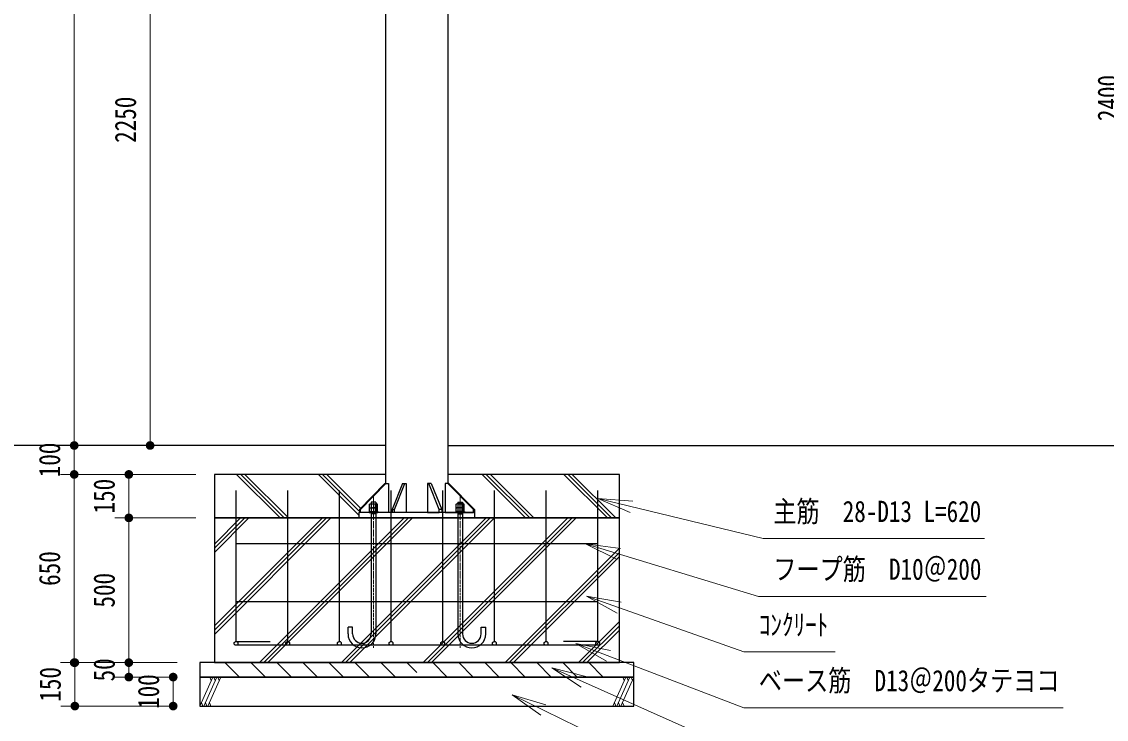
# Model space of a CAD drawing. Units: millimetres at full size, sheet at 1:40. Extents: x -800 to 17600, y -600 to 12480.
# Drawn here: x 1470 to 5219, y 1873 to 4283 of the extents above; entities that cross this region are included whole.
import ezdxf
from ezdxf.enums import TextEntityAlignment as Align

# ---------------------------------------------------------------- set-up
doc = ezdxf.new("R2010")
doc.units = ezdxf.units.MM
doc.header["$LTSCALE"] = 40
doc.linetypes.add('USER1', pattern=[0.24, 0.15, -0.0375, 0.015, -0.0375])
for name, color, linetype, lineweight in [('D-BMK\u3000構造物基準線(中心線等)', 2, 'USER1', 13), ('D-STR-DIM\u3000寸法線、寸法値', 7, 'Continuous', 13), ('D-STR-HTXT\u3000旗上げ', 7, 'Continuous', 13), ('D-STR-STR1', 7, 'Continuous', 13), ('D-STR\u3000構造物外形線', 1, 'Continuous', 25)]:
    doc.layers.add(name, color=color, linetype=linetype, lineweight=lineweight)
doc.styles.add('ＭＳ ゴシック', font='')
doc.styles.get('ＭＳ ゴシック').set_extended_font_data('MS Gothic')

# ---------------------------------------------------------------- blocks, each defined once
blk = doc.blocks.new('filled_dot')
at = {"color": 0, "linetype": 'Continuous', "lineweight": -2, "const_width": 1.25}
blk.add_lwpolyline([(-0.625, 0, 1), (0.625, 0, 1)], format="xyb", close=True, dxfattribs=at)
blk = doc.blocks.new('open_arrow')
at = {"color": 0, "linetype": 'Continuous', "lineweight": -2}
blk.add_lwpolyline([(7.5, 1.25), (0, 0), (7.5, -1.25)], dxfattribs=at)

msp = doc.modelspace()

# ---------------------------------------------------------------- linework, layer by layer
at = {"layer": 'D-BMK\u3000構造物基準線(中心線等)'}
for p, q in [((2686.13, 2120.07), (2686.13, 2643.94)), ((2986.13, 2120.07), (2986.13, 2643.94))]:
    msp.add_line(p, q, dxfattribs=at)
at = {"layer": 'D-STR-DIM\u3000寸法線、寸法値'}
for p, q in [((1651.87, 6018.93), (1651.87, 2818.93)), ((1914.21, 5068.93), (1914.21, 2818.93)), ((2008.13, 2818.93), (1603.87, 2818.93)), ((2008.13, 2818.93), (1603.87, 2818.93)), ((1651.87, 2818.93), (1651.87, 2718.93)), ((2008.13, 2818.93), (1866.21, 2818.93)), ((2008.13, 2718.93), (1603.87, 2718.93)), ((2008.13, 2718.93), (1603.87, 2718.93)), ((1651.87, 2718.93), (1651.87, 2068.93)), ((2072.13, 2718.93), (1792.59, 2718.93)), ((1840.59, 2568.93), (1840.59, 2718.93)), ((2072.13, 2568.93), (1792.59, 2568.93)), ((2072.13, 2568.93), (1792.59, 2568.93)), ((1840.59, 2068.93), (1840.59, 2568.93)), ((2008.13, 2068.93), (1603.87, 2068.93)), ((2008.13, 2068.93), (1606.12, 2068.93)), ((1654.12, 2068.93), (1654.12, 1918.93)), ((2008.13, 2068.93), (1792.59, 2068.93)), ((2008.13, 2068.93), (1792.59, 2068.93)), ((1840.59, 2068.93), (1840.59, 2018.93)), ((2008.13, 2018.93), (1792.59, 2018.93)), ((2008.13, 2018.93), (1945.89, 2018.93)), ((1993.89, 2018.93), (1993.89, 1918.93)), ((2008.13, 1918.93), (1606.12, 1918.93)), ((2008.13, 1918.93), (1945.89, 1918.93))]:
    msp.add_line(p, q, dxfattribs=at)
at = {"layer": 'D-STR-HTXT\u3000旗上げ'}
for points in [[(3461.13, 2635.7), (4032.49, 2497.11), (4797.91, 2497.11), (4494.41, 2497.11)], [(3419.01, 2478.93), (4016.49, 2297.71), (4032.49, 2297.71), (4803.97, 2297.71), (4491.77, 2297.71)], [(3422.54, 2298.7), (3966.49, 2105.72), (3982.49, 2105.72), (4281.45, 2105.72), (4131.97, 2105.72)], [(3386.13, 2135.43), (3966.49, 1912.8), (3982.49, 1912.8), (5070.24, 1912.8), (4654.21, 1912.8)], [(3302.86, 2051.49), (4049.3, 1717.79), (4065.3, 1717.79), (4571.46, 1717.79), (4318.38, 1717.79)], [(3165.19, 1957.96), (4068.88, 1516.02), (4084.88, 1516.02), (4921.98, 1516.02), (4590.04, 1516.02)]]:
    msp.add_lwpolyline(points, dxfattribs=at)
at = {"layer": 'D-STR-STR1'}
for p, q in [((2086.13, 1918.93), (2130.67, 2018.93)), ((2100.04, 1918.93), (2144.58, 2018.93)), ((2113.94, 1918.93), (2158.48, 2018.93)), ((2125.41, 2007.13), (2120.16, 2018.93)), ((2139.32, 2007.13), (2134.07, 2018.93)), ((2153.23, 2007.13), (2147.98, 2018.93)), ((3513.77, 1918.93), (3558.31, 2018.93)), ((3527.68, 1918.93), (3572.22, 2018.93)), ((3541.59, 1918.93), (3586.13, 2018.93)), ((3553.06, 2007.13), (3547.8, 2018.93)), ((3566.96, 2007.13), (3561.71, 2018.93)), ((3580.87, 2007.13), (3575.62, 2018.93)), ((2091.38, 1930.73), (2096.64, 1918.93)), ((2105.29, 1930.73), (2110.54, 1918.93)), ((2119.2, 1930.73), (2124.45, 1918.93)), ((3519.02, 1930.73), (3524.28, 1918.93)), ((3532.93, 1930.73), (3538.19, 1918.93)), ((3546.84, 1930.73), (3552.09, 1918.93))]:
    msp.add_line(p, q, dxfattribs=at)
at = {"layer": 'D-STR\u3000構造物外形線'}
for p, q in [((2727.98, 2818.93), (1036.13, 2818.93)), ((2944.28, 2818.93), (7047.75, 2818.93)), ((2363.09, 2568.93), (2213.09, 2718.93)), ((2377.59, 2568.93), (2227.59, 2718.93)), ((2392.09, 2568.93), (2242.09, 2718.93)), ((2636.13, 2578.73), (2495.93, 2718.93)), ((2636.13, 2593.23), (2510.43, 2718.93)), ((2641.65, 2602.21), (2524.93, 2718.93)), ((3211.62, 2568.93), (3061.62, 2718.93)), ((3226.12, 2568.93), (3076.12, 2718.93)), ((3240.62, 2568.93), (3090.62, 2718.93)), ((3494.46, 2568.93), (3344.46, 2718.93)), ((3508.96, 2568.93), (3358.96, 2718.93)), ((3523.46, 2568.93), (3373.46, 2718.93)), ((2725.25, 2687.93), (2728.69, 2687.93)), ((2786.76, 2687.93), (2795.07, 2687.93)), ((2885.5, 2687.93), (2877.18, 2687.93)), ((2947.01, 2687.93), (2943.56, 2687.93)), ((2637.48, 2597.93), (2640.92, 2597.93)), ((2671.13, 2591.13), (2701.13, 2591.13)), ((2671.13, 2591.13), (2671.13, 2587.93)), ((2671.13, 2587.93), (2701.13, 2587.93)), ((2672.27, 2615.83), (2674.73, 2617.13)), ((2672.27, 2604.13), (2672.27, 2615.83)), ((2672.27, 2602.83), (2674.73, 2604.13)), ((2672.27, 2604.13), (2699.98, 2604.13)), ((2672.27, 2591.13), (2672.27, 2602.83)), ((2674.73, 2617.13), (2697.53, 2617.13)), ((2674.73, 2604.13), (2697.53, 2604.13)), ((2694.13, 2622.93), (2678.13, 2622.93)), ((2679.2, 2604.13), (2679.2, 2615.83)), ((2679.2, 2591.13), (2679.2, 2602.83)), ((2693.05, 2604.13), (2693.05, 2615.83)), ((2693.05, 2591.13), (2693.05, 2602.83)), ((2699.98, 2615.83), (2697.53, 2617.13)), ((2699.98, 2602.83), (2697.53, 2604.13)), ((2699.98, 2604.13), (2699.98, 2615.83)), ((2699.98, 2591.13), (2699.98, 2602.83)), ((2701.13, 2591.13), (2701.13, 2587.93)), ((2750.4, 2597.93), (2758.72, 2597.93)), ((2921.85, 2597.93), (2913.54, 2597.93)), ((3001.13, 2591.13), (2971.13, 2591.13)), ((2971.13, 2591.13), (2971.13, 2587.93)), ((3001.13, 2587.93), (2971.13, 2587.93)), ((2972.27, 2615.83), (2974.73, 2617.13)), ((2972.27, 2604.13), (2972.27, 2615.83)), ((2972.27, 2602.83), (2974.73, 2604.13)), ((2999.98, 2604.13), (2972.27, 2604.13)), ((2972.27, 2591.13), (2972.27, 2602.83)), ((2997.53, 2617.13), (2974.73, 2617.13)), ((2997.53, 2604.13), (2974.73, 2604.13)), ((2978.13, 2622.93), (2994.13, 2622.93)), ((2979.2, 2604.13), (2979.2, 2615.83)), ((2979.2, 2591.13), (2979.2, 2602.83)), ((2986.13, 2601.53), (2986.13, 2619.73)), ((2986.13, 2585.33), (2986.13, 2606.73)), ((2993.05, 2604.13), (2993.05, 2615.83)), ((2993.05, 2591.13), (2993.05, 2602.83)), ((2999.98, 2615.83), (2997.53, 2617.13)), ((2999.98, 2602.83), (2997.53, 2604.13)), ((2999.98, 2604.13), (2999.98, 2615.83)), ((2999.98, 2591.13), (2999.98, 2602.83)), ((3001.13, 2591.13), (3001.13, 2587.93)), ((3034.77, 2597.93), (3031.33, 2597.93)), ((2136.13, 2195.65), (2509.41, 2568.93)), ((2136.13, 2463.99), (2241.06, 2568.93)), ((2136.13, 2478.56), (2226.5, 2568.93)), ((2136.13, 2181.15), (2523.91, 2568.93)), ((2136.13, 2449.49), (2255.56, 2568.93)), ((2136.13, 2166.65), (2538.41, 2568.93)), ((2292.25, 2068.93), (2792.25, 2568.93)), ((2306.75, 2068.93), (2806.75, 2568.93)), ((2321.25, 2068.93), (2821.25, 2568.93)), ((3186.13, 2568.93), (2486.13, 2568.93)), ((2575.09, 2068.93), (3075.09, 2568.93)), ((2589.59, 2068.93), (3089.59, 2568.93)), ((2604.09, 2068.93), (3104.09, 2568.93)), ((2694.13, 2582.93), (2678.13, 2582.93)), ((2857.93, 2068.93), (3357.93, 2568.93)), ((2872.43, 2068.93), (3372.43, 2568.93)), ((2886.93, 2068.93), (3386.93, 2568.93)), ((2978.13, 2582.93), (2994.13, 2582.93)), ((3140.78, 2068.93), (3536.13, 2464.28)), ((3155.28, 2068.93), (3536.13, 2449.78)), ((3169.78, 2068.93), (3536.13, 2435.28)), ((3394.49, 2068.93), (3536.13, 2210.57)), ((3409.05, 2068.93), (3536.13, 2196)), ((3423.62, 2068.93), (3536.13, 2181.44)), ((2222.95, 2018.93), (2172.95, 2068.93)), ((2312.75, 2018.93), (2262.75, 2068.93)), ((2402.56, 2018.93), (2352.56, 2068.93)), ((2492.36, 2018.93), (2442.36, 2068.93)), ((2582.16, 2018.93), (2532.16, 2068.93)), ((2671.96, 2018.93), (2621.96, 2068.93)), ((2761.77, 2018.93), (2711.77, 2068.93)), ((2836.13, 2034.37), (2801.57, 2068.93)), ((2941.37, 2018.93), (2891.37, 2068.93)), ((3031.17, 2018.93), (2981.17, 2068.93)), ((3120.98, 2018.93), (3070.98, 2068.93)), ((3210.78, 2018.93), (3160.78, 2068.93)), ((3300.58, 2018.93), (3250.58, 2068.93)), ((3390.38, 2018.93), (3340.38, 2068.93)), ((3480.19, 2018.93), (3430.19, 2068.93))]:
    msp.add_line(p, q, dxfattribs=at)
at = {"layer": 'D-STR\u3000構造物外形線', "color": 6}
for p, q in [((2211.13, 2141.93), (2211.13, 2663.94)), ((2389.7, 2141.93), (2389.7, 2663.94)), ((2568.27, 2141.93), (2568.27, 2663.94)), ((2746.84, 2141.93), (2746.84, 2663.94)), ((2925.41, 2141.93), (2925.41, 2663.94)), ((3103.98, 2141.93), (3103.98, 2663.94)), ((3282.56, 2141.93), (3282.56, 2663.94)), ((3461.13, 2141.93), (3461.13, 2663.94)), ((3461.13, 2478.93), (2211.13, 2478.93)), ((3461.13, 2278.93), (2211.13, 2278.93)), ((2211.13, 2141.93), (2329.57, 2141.93)), ((3461.13, 2141.93), (3342.68, 2141.93)), ((3461.13, 2128.93), (2211.13, 2128.93))]:
    msp.add_line(p, q, dxfattribs=at)
at = {"layer": 'D-STR\u3000構造物外形線', "color": 4}
for p, q in [((2678.13, 2622.93), (2678.13, 2167.93)), ((2694.13, 2622.93), (2694.13, 2167.93)), ((2978.13, 2622.93), (2978.13, 2167.93)), ((2994.13, 2622.93), (2994.13, 2167.93)), ((2614.13, 2190.93), (2598.13, 2190.93)), ((2598.13, 2167.93), (2598.13, 2190.93)), ((2614.13, 2167.93), (2614.13, 2190.93)), ((3058.13, 2190.93), (3074.13, 2190.93)), ((3058.13, 2167.93), (3058.13, 2190.93)), ((3074.13, 2167.93), (3074.13, 2190.93))]:
    msp.add_line(p, q, dxfattribs=at)
at = {"layer": 'D-STR\u3000構造物外形線'}
for points in [[(2944.28, 2687.93), (2944.28, 5068.93), (2727.98, 5068.93), (2727.98, 2687.93)], [(2727.98, 2718.93), (2136.13, 2718.93), (2136.13, 2568.93), (3536.13, 2568.93), (3536.13, 2718.93), (2944.28, 2718.93)], [(2725.25, 2687.93), (2637.48, 2597.93), (2637.48, 2587.93)], [(2786.76, 2687.93), (2750.4, 2597.93), (2750.4, 2587.93)], [(2885.5, 2687.93), (2921.85, 2597.93), (2921.85, 2587.93)], [(2947.01, 2687.93), (3034.77, 2597.93), (3034.77, 2587.93)]]:
    msp.add_lwpolyline(points, dxfattribs=at)
for points in [[(2737.93, 2587.93), (2640.92, 2587.93), (2640.92, 2597.93), (2728.69, 2687.93), (2737.93, 2687.93)], [(2798.9, 2587.93), (2758.72, 2587.93), (2758.72, 2597.93), (2795.07, 2687.93), (2798.9, 2687.93)], [(2873.36, 2587.93), (2913.54, 2587.93), (2913.54, 2597.93), (2877.18, 2687.93), (2873.36, 2687.93)], [(2934.32, 2587.93), (3031.33, 2587.93), (3031.33, 2597.93), (2943.56, 2687.93), (2934.32, 2687.93)], [(2636.13, 2568.93), (3036.13, 2568.93), (3036.13, 2587.93), (2636.13, 2587.93)], [(2136.13, 2068.93), (3536.13, 2068.93), (3536.13, 2568.93), (2136.13, 2568.93)], [(2086.13, 2018.93), (3586.13, 2018.93), (3586.13, 2068.93), (2086.13, 2068.93)], [(2086.13, 1918.93), (3586.13, 1918.93), (3586.13, 2018.93), (2086.13, 2018.93)]]:
    msp.add_lwpolyline(points, close=True, dxfattribs=at)
at = {"layer": 'D-STR\u3000構造物外形線', "color": 6}
for centre in [(2211.13, 2135.43), (2389.7, 2135.43), (2568.27, 2135.43), (2746.84, 2135.43), (2925.41, 2135.43), (3103.98, 2135.43), (3282.56, 2135.43), (3461.13, 2135.43)]:
    msp.add_circle(centre, 6.5, dxfattribs=at)
at = {"layer": 'D-STR\u3000構造物外形線'}
for centre, radius, start, end in [((2675.73, 2612.25), 4.98, 45.90122, 78.32053), ((2675.73, 2599.25), 4.98, 45.90122, 78.32053), ((2686.13, 2598.02), 19.11, 68.74529, 111.25471), ((2686.13, 2585.02), 19.11, 68.74529, 111.25471), ((2696.52, 2612.25), 4.98, 101.67947, 134.09878), ((2696.52, 2599.25), 4.98, 101.67947, 134.09878), ((2975.73, 2612.25), 4.98, 45.90122, 78.32053), ((2975.73, 2599.25), 4.98, 45.90122, 78.32053), ((2986.13, 2598.02), 19.11, 68.74529, 111.25471), ((2986.13, 2585.02), 19.11, 68.74529, 111.25471), ((2996.52, 2612.25), 4.98, 101.67947, 134.09878), ((2996.52, 2599.25), 4.98, 101.67947, 134.09878)]:
    msp.add_arc(centre, radius, start, end, dxfattribs=at)
at = {"layer": 'D-STR\u3000構造物外形線', "color": 4}
for centre, radius in [((2646.13, 2167.93), 48), ((2646.13, 2167.93), 32), ((3026.13, 2167.93), 48), ((3026.13, 2167.93), 32)]:
    msp.add_arc(centre, radius, 180, 0, dxfattribs=at)

# ---------------------------------------------------------------- block references
at = {"layer": 'D-STR-DIM\u3000寸法線、寸法値', "xscale": 12, "yscale": 12}
for p, rotation in [((1651.87, 2818.93), 90), ((1651.87, 2818.93), 270), ((1914.21, 2818.93), 90), ((1651.87, 2718.93), 90), ((1651.87, 2718.93), 270), ((1840.59, 2718.93), 270), ((1840.59, 2568.93), 270), ((1840.59, 2568.93), 90), ((1651.87, 2068.93), 90), ((1654.12, 2068.93), 270), ((1840.59, 2068.93), 270), ((1840.59, 2068.93), 90), ((1840.59, 2018.93), 90), ((1993.89, 2018.93), 270), ((1654.12, 1918.93), 90), ((1993.89, 1918.93), 90)]:
    msp.add_blockref('filled_dot', p, dxfattribs=dict(at, rotation=rotation))
at = {"layer": 'D-STR-HTXT\u3000旗上げ', "xscale": 16, "yscale": 16}
for p, rotation in [((3461.13, 2635.7), 346.4), ((3419.01, 2478.93), 343.1), ((3422.54, 2298.7), 340.5), ((3386.13, 2135.43), 339), ((3302.86, 2051.49), 335.9), ((3165.19, 1957.96), 333.9)]:
    msp.add_blockref('open_arrow', p, dxfattribs=dict(at, rotation=rotation))

# ---------------------------------------------------------------- texts
at = {"layer": 'D-STR-DIM\u3000寸法線、寸法値', "style": 'ＭＳ ゴシック', "width": 0.8}
for s, p in [('2400', (5225.27, 4018.93)), ('2250', (1828.7, 3943.93)), ('100', (1566.36, 2768.93)), ('150', (1755.08, 2643.93)), ('650', (1566.36, 2393.93)), ('500', (1755.08, 2318.93)), ('50', (1755.08, 2043.93)), ('150', (1568.61, 1993.93)), ('100', (1908.38, 1968.93))]:
    msp.add_text(s, height=73.31, rotation=90, dxfattribs=at).set_placement(p, align=Align.MIDDLE_CENTER)
at = {"layer": 'D-STR-HTXT\u3000旗上げ', "style": 'ＭＳ ゴシック', "width": 0.8}
for s, p in [('主筋\u300028-D13 L=620', (4068, 2532.62)), ('フープ筋\u3000D10＠200\u3000', (4068, 2333.22)), ('ｺﾝｸﾘｰﾄ', (4018, 2141.23)), ('ベース筋\u3000D13＠200タテヨコ\u3000', (4018, 1948.31))]:
    msp.add_text(s, height=73.31, dxfattribs=at).set_placement(p, align=Align.BOTTOM_LEFT)

doc.saveas('drawing.dxf')
